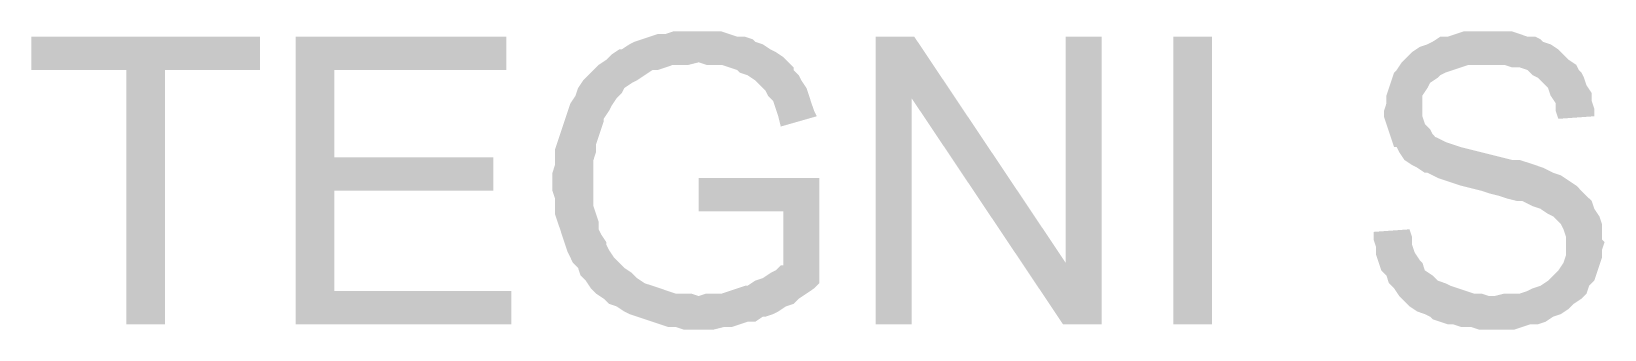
# Model space of a CAD drawing. Header units: millimetres. Extents: x -35.3 to 0.3, y 0.4 to 20.6.
# Drawn here: x -31.891 to -31.38, y 12.183 to 12.279 of the extents above; entities that cross this region are included whole.
import ezdxf

# ---------------------------------------------------------------- set-up
doc = ezdxf.new("R2010")
doc.units = ezdxf.units.MM
doc.layers.add('PDF _Riempimenti solidi', color=7, linetype='Continuous')

msp = doc.modelspace()

# ---------------------------------------------------------------- hatches: boundary and pattern name
at = {"layer": 'PDF _Riempimenti solidi', "transparency": 33554559}
for points in [[(-31.81683, 12.27767), (-31.891, 12.27767), (-31.891, 12.26684), (-31.86017, 12.26684), (-31.86017, 12.18434), (-31.84767, 12.18434), (-31.84767, 12.26684), (-31.81683, 12.26684)], [(-31.73683, 12.27767), (-31.80517, 12.27767), (-31.80517, 12.18434), (-31.73517, 12.18434), (-31.73517, 12.19517), (-31.79267, 12.19517), (-31.79267, 12.22767), (-31.741, 12.22767), (-31.741, 12.23851), (-31.79267, 12.23851), (-31.79267, 12.26684), (-31.73683, 12.26684)], [(-31.67433, 12.27934), (-31.68267, 12.27934), (-31.68517, 12.27851), (-31.68767, 12.27851), (-31.69017, 12.27767), (-31.69267, 12.27684), (-31.69517, 12.27601), (-31.69683, 12.27517), (-31.69933, 12.27351), (-31.70017, 12.27351), (-31.70267, 12.27184), (-31.70433, 12.27017), (-31.70683, 12.26851), (-31.71017, 12.26517), (-31.71183, 12.26351), (-31.7135, 12.26101), (-31.71433, 12.25851), (-31.716, 12.25601), (-31.71683, 12.25351), (-31.71767, 12.25101), (-31.7185, 12.24851), (-31.721, 12.24101), (-31.721, 12.23601), (-31.72183, 12.23351), (-31.72183, 12.22767), (-31.721, 12.22517), (-31.721, 12.22017), (-31.72017, 12.21767), (-31.71933, 12.21517), (-31.7185, 12.21267), (-31.71767, 12.21017), (-31.71683, 12.20767), (-31.716, 12.20601), (-31.71517, 12.20434), (-31.7135, 12.20267), (-31.71267, 12.20017), (-31.711, 12.19851), (-31.70933, 12.19601), (-31.70767, 12.19434), (-31.70517, 12.19267), (-31.67433, 12.19351), (-31.67683, 12.19434), (-31.68183, 12.19434), (-31.68433, 12.19517), (-31.68683, 12.19601), (-31.68933, 12.19684), (-31.69183, 12.19767), (-31.69433, 12.19934), (-31.696, 12.20101), (-31.6985, 12.20267), (-31.70017, 12.20434), (-31.70183, 12.20601), (-31.7035, 12.20851), (-31.70433, 12.21017), (-31.70433, 12.21101), (-31.706, 12.21351), (-31.70683, 12.21517), (-31.70683, 12.21767), (-31.70767, 12.22017), (-31.7085, 12.22267), (-31.7085, 12.23767), (-31.70767, 12.24017), (-31.70767, 12.24267), (-31.70683, 12.24517), (-31.70517, 12.25017), (-31.70517, 12.25101), (-31.7035, 12.25351), (-31.70267, 12.25517), (-31.701, 12.25767), (-31.69933, 12.25934), (-31.6985, 12.26101), (-31.696, 12.26267), (-31.69433, 12.26351), (-31.69183, 12.26517), (-31.68933, 12.26684), (-31.68767, 12.26684), (-31.68517, 12.26767), (-31.68267, 12.26851), (-31.67767, 12.26851), (-31.67433, 12.26934), (-31.64517, 12.26934), (-31.64683, 12.27101), (-31.64933, 12.27267), (-31.651, 12.27351), (-31.6535, 12.27517), (-31.656, 12.27601), (-31.65683, 12.27684), (-31.65933, 12.27767), (-31.66183, 12.27767), (-31.66433, 12.27851), (-31.66683, 12.27934), (-31.67183, 12.27934)], [(-31.60433, 12.27767), (-31.61683, 12.27767), (-31.61683, 12.18434), (-31.60517, 12.18434), (-31.60517, 12.25767)], [(-31.60433, 12.27767), (-31.60517, 12.25767), (-31.556, 12.18434), (-31.55517, 12.20434)], [(-31.5435, 12.27767), (-31.55517, 12.27767), (-31.55517, 12.20434), (-31.556, 12.18434), (-31.5435, 12.18434)], [(-31.50767, 12.18434), (-31.50767, 12.27767), (-31.52017, 12.27767), (-31.52017, 12.18434)], [(-31.4185, 12.27934), (-31.426, 12.27934), (-31.4285, 12.27851), (-31.431, 12.27767), (-31.4335, 12.27767), (-31.436, 12.27601), (-31.43767, 12.27517), (-31.44017, 12.27434), (-31.44267, 12.27267), (-31.446, 12.26934), (-31.44767, 12.26684), (-31.4485, 12.26601), (-31.45017, 12.26101), (-31.451, 12.25851), (-31.451, 12.25601), (-31.45183, 12.25351), (-31.45183, 12.25184), (-31.451, 12.24934), (-31.45017, 12.24684), (-31.4485, 12.24184), (-31.44767, 12.24184), (-31.44683, 12.24017), (-31.44517, 12.23767), (-31.44267, 12.23601), (-31.441, 12.23517), (-31.4385, 12.23351), (-31.43767, 12.23351), (-31.436, 12.23267), (-31.43433, 12.23184), (-31.43183, 12.23101), (-31.42933, 12.23017), (-31.42683, 12.22934), (-31.4235, 12.22851), (-31.42017, 12.22767), (-31.41767, 12.22684), (-31.41433, 12.22601), (-31.41183, 12.22517), (-31.4085, 12.22434), (-31.40683, 12.22434), (-31.4035, 12.22267), (-31.401, 12.22184), (-31.3985, 12.22017), (-31.39683, 12.21934), (-31.39517, 12.21767), (-31.39433, 12.21684), (-31.3935, 12.21517), (-31.39267, 12.21267), (-31.39267, 12.20684), (-31.3935, 12.20434), (-31.39517, 12.20184), (-31.39683, 12.20017), (-31.3985, 12.19851), (-31.401, 12.19684), (-31.4035, 12.19601), (-31.40517, 12.19517), (-31.40767, 12.19434), (-31.41267, 12.19434), (-31.416, 12.19351), (-31.44683, 12.19351), (-31.44517, 12.19184), (-31.4435, 12.19017), (-31.441, 12.18851), (-31.4385, 12.18767), (-31.43683, 12.18684), (-31.436, 12.18601), (-31.4335, 12.18517), (-31.431, 12.18434), (-31.42933, 12.18434), (-31.42683, 12.18351), (-31.4235, 12.18351), (-31.421, 12.18267), (-31.40933, 12.18267), (-31.40683, 12.18351), (-31.40433, 12.18434), (-31.40183, 12.18434), (-31.39933, 12.18517), (-31.39683, 12.18684), (-31.39433, 12.18767), (-31.39183, 12.18934), (-31.39017, 12.19101), (-31.38767, 12.19267), (-31.386, 12.19434), (-31.38517, 12.19684), (-31.3835, 12.19851), (-31.38267, 12.20101), (-31.38183, 12.20351), (-31.381, 12.20601), (-31.381, 12.20851), (-31.38017, 12.21101), (-31.381, 12.21184), (-31.381, 12.21684), (-31.38183, 12.21934), (-31.3835, 12.22184), (-31.38433, 12.22434), (-31.38767, 12.22767), (-31.38933, 12.22934), (-31.39183, 12.23101), (-31.39433, 12.23267), (-31.39683, 12.23351), (-31.3985, 12.23434), (-31.40017, 12.23517), (-31.40267, 12.23601), (-31.40517, 12.23684), (-31.40767, 12.23767), (-31.41017, 12.23767), (-31.4135, 12.23851), (-31.42683, 12.24184), (-31.42933, 12.24267), (-31.43183, 12.24351), (-31.43517, 12.24517), (-31.436, 12.24601), (-31.43683, 12.24767), (-31.4385, 12.24934), (-31.43933, 12.25184), (-31.43933, 12.25851), (-31.43767, 12.26101), (-31.43683, 12.26267), (-31.43433, 12.26434), (-31.4335, 12.26517), (-31.43183, 12.26601), (-31.42933, 12.26684), (-31.42433, 12.26851), (-31.38933, 12.26851), (-31.39183, 12.27017), (-31.3935, 12.27184), (-31.39517, 12.27351), (-31.39767, 12.27517), (-31.40017, 12.27601), (-31.401, 12.27684), (-31.40267, 12.27767), (-31.40517, 12.27767), (-31.40767, 12.27851), (-31.41017, 12.27934), (-31.416, 12.27934)], [(-31.64517, 12.26934), (-31.67433, 12.26934), (-31.67183, 12.26851), (-31.66683, 12.26851), (-31.66433, 12.26767), (-31.66183, 12.26684), (-31.661, 12.26601), (-31.6585, 12.26517), (-31.656, 12.26351), (-31.65433, 12.26184), (-31.65267, 12.26017), (-31.65183, 12.25851), (-31.65017, 12.25684), (-31.64933, 12.25434), (-31.6485, 12.25184), (-31.64767, 12.24851), (-31.636, 12.25184), (-31.63683, 12.25351), (-31.63767, 12.25601), (-31.6385, 12.25851), (-31.63933, 12.26101), (-31.641, 12.26351), (-31.64183, 12.26517), (-31.6435, 12.26684), (-31.6435, 12.26767)], [(-31.38933, 12.26851), (-31.41767, 12.26851), (-31.41267, 12.26851), (-31.41017, 12.26767), (-31.40767, 12.26767), (-31.40517, 12.26684), (-31.4035, 12.26517), (-31.40183, 12.26434), (-31.40017, 12.26267), (-31.3985, 12.26101), (-31.39767, 12.25851), (-31.396, 12.25601), (-31.396, 12.25351), (-31.39517, 12.25101), (-31.3835, 12.25184), (-31.3835, 12.25434), (-31.38433, 12.25684), (-31.38433, 12.25934), (-31.386, 12.26184), (-31.38683, 12.26434), (-31.38767, 12.26601), (-31.3885, 12.26684)], [(-31.63517, 12.23184), (-31.67433, 12.23184), (-31.67433, 12.22101), (-31.64683, 12.22101), (-31.64683, 12.20351), (-31.64767, 12.20351), (-31.64933, 12.20184), (-31.651, 12.20101), (-31.6535, 12.19934), (-31.656, 12.19851), (-31.6585, 12.19684), (-31.65933, 12.19684), (-31.66183, 12.19601), (-31.66433, 12.19517), (-31.66683, 12.19434), (-31.67183, 12.19434), (-31.67433, 12.19351), (-31.70517, 12.19267), (-31.7035, 12.19101), (-31.701, 12.19017), (-31.6985, 12.18851), (-31.69683, 12.18767), (-31.69183, 12.18601), (-31.68933, 12.18517), (-31.68433, 12.18351), (-31.68183, 12.18351), (-31.67933, 12.18267), (-31.66933, 12.18267), (-31.666, 12.18351), (-31.6635, 12.18351), (-31.661, 12.18434), (-31.6585, 12.18517), (-31.656, 12.18517), (-31.6535, 12.18684), (-31.65267, 12.18684), (-31.65017, 12.18767), (-31.6485, 12.18851), (-31.646, 12.19017), (-31.6435, 12.19101), (-31.64183, 12.19267), (-31.63683, 12.19601), (-31.63517, 12.19767)], [(-31.4435, 12.21517), (-31.45517, 12.21434), (-31.45517, 12.21184), (-31.45433, 12.20934), (-31.45433, 12.20684), (-31.45267, 12.20184), (-31.451, 12.20017), (-31.45017, 12.19767), (-31.4485, 12.19601), (-31.44683, 12.19351), (-31.416, 12.19351), (-31.41767, 12.19351), (-31.42017, 12.19434), (-31.42267, 12.19434), (-31.42517, 12.19517), (-31.42767, 12.19601), (-31.43017, 12.19684), (-31.43183, 12.19767), (-31.43433, 12.19851), (-31.436, 12.20017), (-31.4385, 12.20184), (-31.43933, 12.20434), (-31.44017, 12.20517), (-31.44183, 12.20767), (-31.44267, 12.21017), (-31.44267, 12.21267)]]:
    msp.add_hatch(color=256, dxfattribs=at).paths.add_polyline_path(points)

doc.saveas('drawing.dxf')
